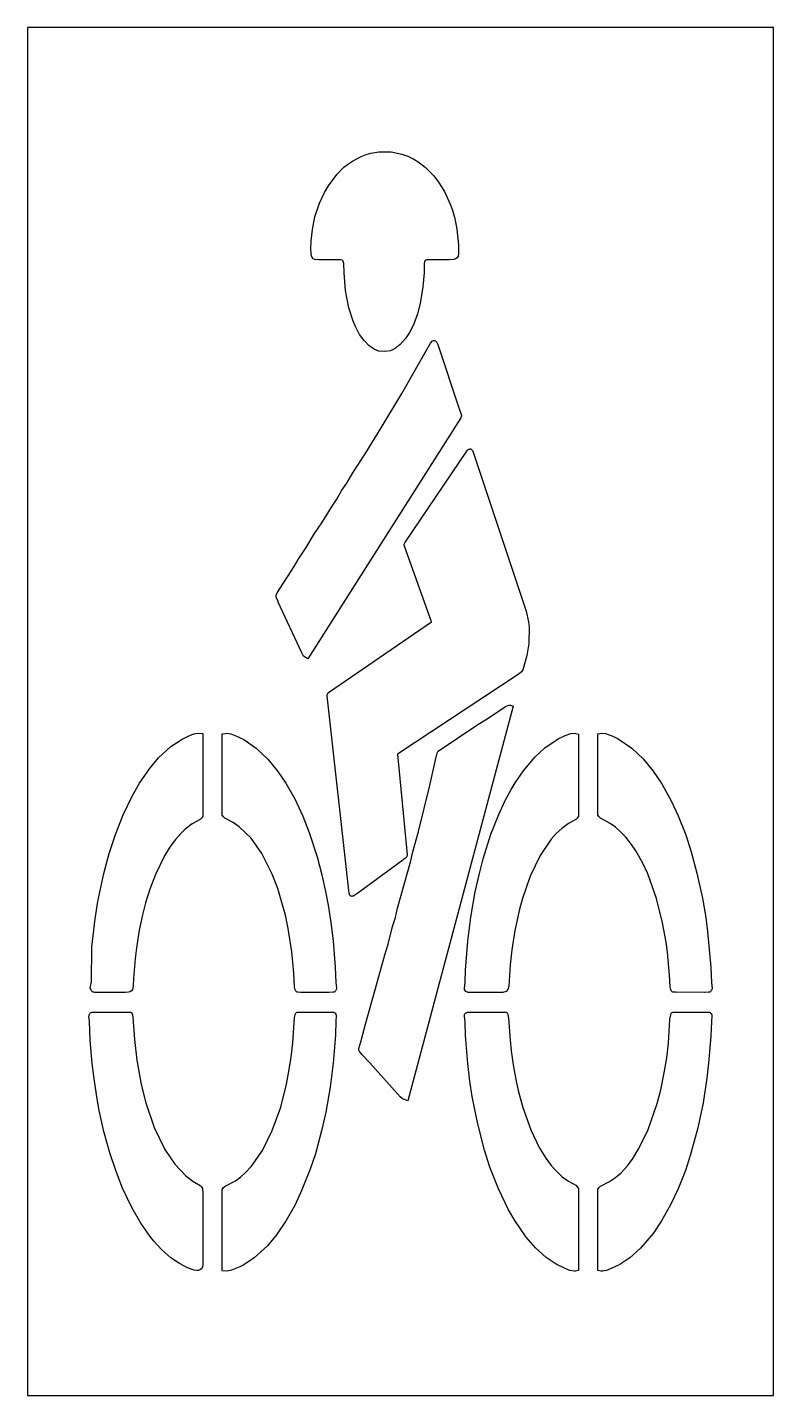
# Model space of a CAD drawing. Header units: inches. Extents: x 0 to 48, y 0 to 88.
import ezdxf

# ---------------------------------------------------------------- set-up
doc = ezdxf.new("R2010")
doc.units = ezdxf.units.IN
doc.header["$MEASUREMENT"] = 0
doc.layers.add('CUT', color=1, linetype='Continuous')

msp = doc.modelspace()

# ---------------------------------------------------------------- linework, layer by layer
at = {"layer": 'CUT'}
for points in [[(0, 0), (48, 0), (48, 88), (0, 88)], [(22.309, 67.3), (21.99, 67.515), (21.661, 67.851), (21.369, 68.254), (21.095, 68.768), (20.96, 69.101), (20.677, 69.972), (20.468, 71.069), (20.367, 72.204), (20.354, 72.807), (20.318, 72.965), (20.248, 73.028), (20.14, 73.049), (18.735, 73.053), (18.495, 73.075), (18.384, 73.123), (18.319, 73.19), (18.273, 73.302), (18.247, 73.457), (18.231, 73.752), (18.249, 74.278), (18.336, 75.007), (18.495, 75.816), (18.78, 76.686), (19.118, 77.385), (19.368, 77.816), (19.897, 78.529), (20.365, 79.002), (20.647, 79.226), (20.904, 79.39), (21.461, 79.7), (21.794, 79.834), (22.088, 79.911), (22.599, 79.999), (23.399, 80), (24.092, 79.849), (24.48, 79.711), (24.853, 79.527), (25.132, 79.347), (25.576, 79.015), (26.144, 78.447), (26.449, 78.051), (26.83, 77.439), (27.199, 76.632), (27.348, 76.244), (27.492, 75.715), (27.63, 75.017), (27.728, 74.02), (27.729, 73.442), (27.699, 73.289), (27.64, 73.183), (27.547, 73.111), (27.43, 73.073), (27.162, 73.052), (25.754, 73.051), (25.662, 73.039), (25.592, 73.003), (25.55, 72.936), (25.529, 72.819), (25.516, 72.216), (25.44, 71.303), (25.266, 70.242), (25.084, 69.577), (24.835, 68.875), (24.588, 68.378), (24.331, 67.984), (23.978, 67.595), (23.647, 67.346), (23.351, 67.206), (22.982, 67.144), (22.614, 67.183)], [(24.08, 64.458), (25.921, 67.679), (26.05, 67.831), (26.129, 67.865), (26.19, 67.866), (26.247, 67.845), (26.31, 67.785), (26.399, 67.601), (27.783, 63.468), (27.792, 63.431), (27.905, 63.092), (27.915, 63.046), (27.917, 63.005), (27.911, 62.965), (27.899, 62.926), (27.88, 62.89), (18.035, 47.379), (17.763, 47.562), (17.645, 47.763), (16.137, 51.039), (16.127, 51.071), (16.019, 51.308), (15.998, 51.383), (16, 51.461), (16.021, 51.528), (16.076, 51.622), (17.156, 53.331), (17.452, 53.833), (17.923, 54.544), (18.468, 55.447), (18.93, 56.14), (19.555, 57.152), (19.898, 57.657), (20.237, 58.23), (20.546, 58.691), (20.941, 59.36), (21.769, 60.643), (22.754, 62.241)], [(28.535, 60.875), (28.57, 60.858), (28.62, 60.815), (28.639, 60.787), (28.655, 60.753), (32.087, 50.463), (32.24, 49.767), (32.272, 49.418), (32.265, 48.365), (32.12, 47.608), (31.86, 46.685), (31.78, 46.548), (31.642, 46.423), (23.813, 41.26), (24.42, 34.785), (24.42, 34.738), (24.411, 34.693), (24.388, 34.64), (24.352, 34.595), (24.189, 34.471), (24.152, 34.438), (21.26, 32.326), (21.003, 32.142), (20.964, 32.123), (20.922, 32.113), (20.883, 32.112), (20.845, 32.119), (20.81, 32.133), (20.777, 32.153), (20.749, 32.18), (20.727, 32.211), (20.712, 32.246), (20.703, 32.284), (19.279, 45.005), (19.28, 45.064), (19.298, 45.125), (19.331, 45.179), (19.378, 45.223), (25.991, 49.772), (24.248, 54.633), (24.235, 54.695), (24.24, 54.762), (24.254, 54.806), (24.274, 54.841), (28.31, 60.803), (28.335, 60.832), (28.361, 60.853), (28.39, 60.869), (28.427, 60.881), (28.46, 60.886), (28.498, 60.884)], [(26.426, 41.45), (28.915, 43.116), (29.635, 43.57), (30.759, 44.322), (30.976, 44.404), (31.065, 44.4), (31.25, 44.34), (24.468, 18.957), (24.122, 19.081), (23.986, 19.209), (22.019, 21.399), (21.509, 21.949), (21.376, 22.107), (21.349, 22.144), (21.324, 22.209), (21.319, 22.277), (21.327, 22.323), (21.449, 22.759), (21.75, 23.882), (22.505, 26.563), (22.985, 28.352), (23.197, 29.042), (23.492, 30.165), (23.673, 30.748), (23.816, 31.341), (24.661, 34.387), (24.799, 34.982), (25.158, 36.286), (25.856, 39.161), (26.317, 41.175), (26.33, 41.204), (26.372, 41.376), (26.397, 41.418)], [(7.847, 40.31), (8.436, 41.011), (9.233, 41.742), (9.948, 42.218), (10.345, 42.416), (10.708, 42.553), (10.973, 42.608), (11.286, 42.583), (11.286, 37.26), (11.209, 37.148), (11.121, 37.061), (10.597, 36.766), (10.158, 36.428), (9.874, 36.164), (9.524, 35.77), (9.194, 35.324), (8.811, 34.712), (8.231, 33.514), (7.877, 32.583), (7.604, 31.686), (7.408, 30.912), (7.198, 29.929), (7.018, 28.799), (6.936, 28.124), (6.83, 26.823), (6.814, 26.358), (6.764, 26.131), (6.697, 26.032), (6.618, 25.979), (6.497, 25.945), (6.307, 25.933), (4.338, 25.938), (4.28, 25.942), (4.237, 25.953), (4.191, 25.975), (4.156, 26.003), (4.123, 26.041), (4.094, 26.117), (4.049, 26.214), (4.063, 26.324), (4.127, 26.612), (4.143, 28.853), (4.353, 30.671), (4.534, 31.788), (4.918, 33.576), (5.266, 34.874), (5.67, 36.098), (6.157, 37.357), (6.736, 38.556), (7.217, 39.396)], [(16.105, 32.619), (15.744, 33.548), (15.088, 34.864), (14.388, 35.863), (13.629, 36.593), (13.242, 36.861), (12.708, 37.13), (12.622, 37.219), (12.54, 37.334), (12.54, 42.557), (12.727, 42.595), (12.823, 42.606), (13.083, 42.558), (13.418, 42.437), (13.918, 42.197), (14.718, 41.648), (15.463, 40.942), (16.116, 40.15), (16.628, 39.389), (17.195, 38.375), (17.715, 37.27), (18.13, 36.215), (18.633, 34.661), (18.941, 33.488), (19.178, 32.421), (19.346, 31.539), (19.523, 30.425), (19.664, 29.25), (19.806, 27.561), (19.837, 26.568), (19.876, 26.197), (19.873, 26.149), (19.863, 26.108), (19.847, 26.069), (19.824, 26.033), (19.799, 26.006), (19.766, 25.98), (19.729, 25.959), (19.689, 25.946), (19.647, 25.939), (19.408, 25.938), (19.372, 25.933), (17.568, 25.937), (17.394, 25.941), (17.358, 25.945), (17.321, 25.96), (17.289, 25.985), (17.266, 26.013), (17.247, 26.073), (17.233, 26.107), (17.192, 26.281), (17.138, 27.175), (17.005, 28.548), (16.771, 30.034), (16.594, 30.899), (16.334, 31.856)], [(34.583, 42.448), (34.948, 42.576), (35.185, 42.608), (35.28, 42.591), (35.445, 42.546), (35.445, 37.26), (35.368, 37.146), (35.28, 37.057), (34.802, 36.796), (34.378, 36.484), (34.012, 36.144), (33.698, 35.793), (32.982, 34.737), (32.342, 33.413), (31.823, 31.919), (31.653, 31.281), (31.348, 29.921), (31.156, 28.682), (31.045, 27.701), (30.959, 26.345), (30.911, 26.114), (30.804, 25.99), (30.583, 25.937), (28.613, 25.933), (28.583, 25.937), (28.351, 25.937), (28.315, 25.941), (28.252, 25.961), (28.192, 26.001), (28.149, 26.052), (28.12, 26.117), (28.113, 26.153), (28.111, 26.195), (28.15, 26.565), (28.174, 27.366), (28.322, 29.22), (28.515, 30.767), (28.81, 32.401), (29.056, 33.503), (29.313, 34.516), (29.816, 36.103), (30.315, 37.365), (30.738, 38.269), (31.113, 38.976), (31.369, 39.405), (31.903, 40.182), (32.634, 41.054), (33.285, 41.656), (34.132, 42.234)], [(41.077, 29.16), (40.849, 30.417), (40.467, 31.965), (39.9, 33.56), (39.581, 34.238), (39.141, 35.036), (38.864, 35.451), (38.503, 35.908), (38.16, 36.271), (37.826, 36.564), (37.485, 36.799), (36.859, 37.132), (36.773, 37.221), (36.7, 37.335), (36.7, 42.557), (36.954, 42.607), (37.19, 42.575), (37.66, 42.409), (38.008, 42.24), (38.876, 41.642), (39.604, 40.959), (40.256, 40.166), (40.817, 39.339), (41.416, 38.25), (41.862, 37.294), (42.345, 36.06), (42.703, 34.98), (43.068, 33.601), (43.419, 32.004), (43.629, 30.756), (43.747, 29.842), (43.958, 27.531), (43.997, 26.568), (44.036, 26.189), (44.035, 26.143), (44.027, 26.104), (44.012, 26.067), (43.991, 26.033), (43.965, 26.003), (43.933, 25.978), (43.898, 25.959), (43.861, 25.946), (43.821, 25.939), (43.58, 25.938), (43.546, 25.933), (41.708, 25.939), (41.553, 25.941), (41.516, 25.946), (41.479, 25.961), (41.449, 25.983), (41.424, 26.015), (41.404, 26.074), (41.385, 26.113), (41.345, 26.289), (41.311, 27.034), (41.163, 28.513)], [(6.738, 24.551), (6.76, 24.496), (6.794, 24.346), (6.887, 22.908), (7.045, 21.566), (7.324, 20.007), (7.624, 18.827), (8.154, 17.248), (8.843, 15.824), (9.479, 14.881), (10.183, 14.136), (10.648, 13.787), (11.124, 13.522), (11.209, 13.429), (11.26, 13.314), (11.285, 12.99), (11.282, 8.411), (11.268, 8.286), (11.226, 8.187), (11.133, 8.107), (11.01, 8.055), (10.891, 8.041), (10.736, 8.062), (10.295, 8.222), (9.78, 8.494), (9.234, 8.873), (8.647, 9.382), (8.142, 9.935), (7.899, 10.239), (7.29, 11.1), (6.709, 12.106), (6.125, 13.334), (5.688, 14.469), (5.3, 15.617), (4.924, 16.996), (4.627, 18.335), (4.487, 19.094), (4.312, 20.226), (4.169, 21.36), (4.046, 22.866), (3.993, 24.089), (3.964, 24.405), (3.965, 24.453), (3.975, 24.499), (3.995, 24.542), (4.022, 24.581), (4.056, 24.614), (4.096, 24.639), (4.14, 24.656), (4.187, 24.664), (4.36, 24.67), (6.597, 24.671), (6.637, 24.664), (6.677, 24.646), (6.707, 24.619)], [(16.97, 21.77), (17.079, 22.682), (17.191, 24.314), (17.233, 24.499), (17.245, 24.556), (17.263, 24.596), (17.303, 24.638), (17.357, 24.662), (17.386, 24.665), (17.579, 24.666), (17.607, 24.671), (19.632, 24.669), (19.697, 24.658), (19.758, 24.631), (19.808, 24.588), (19.843, 24.539), (19.866, 24.476), (19.872, 24.416), (19.84, 24.104), (19.813, 23.188), (19.664, 21.374), (19.467, 19.838), (19.188, 18.229), (18.936, 17.108), (18.523, 15.561), (18.189, 14.56), (17.663, 13.227), (17.215, 12.273), (16.652, 11.258), (16.023, 10.342), (15.436, 9.64), (14.598, 8.869), (13.931, 8.421), (13.66, 8.282), (13.12, 8.066), (12.882, 8.014), (12.54, 8.032), (12.54, 13.263), (12.626, 13.376), (12.715, 13.463), (13.39, 13.824), (13.729, 14.063), (14.018, 14.322), (14.412, 14.751), (15.124, 15.776), (15.754, 17.044), (16.293, 18.561), (16.665, 20.029), (16.848, 20.968)], [(30.866, 24.61), (30.888, 24.575), (30.898, 24.543), (30.909, 24.494), (30.957, 24.279), (31.045, 22.867), (31.126, 22.173), (31.249, 21.265), (31.441, 20.225), (31.574, 19.616), (31.864, 18.532), (32.373, 17.094), (32.913, 15.969), (33.348, 15.262), (33.696, 14.795), (33.938, 14.528), (34.394, 14.082), (34.797, 13.789), (35.276, 13.528), (35.364, 13.437), (35.445, 13.323), (35.445, 8.048), (35.262, 8.01), (35.164, 8), (34.9, 8.049), (34.59, 8.167), (34.017, 8.447), (33.375, 8.883), (32.674, 9.514), (32.092, 10.184), (31.348, 11.255), (30.946, 11.948), (30.294, 13.298), (29.755, 14.687), (29.397, 15.796), (28.945, 17.575), (28.618, 19.24), (28.463, 20.233), (28.329, 21.352), (28.178, 23.165), (28.15, 24.047), (28.112, 24.414), (28.113, 24.456), (28.12, 24.491), (28.146, 24.551), (28.187, 24.602), (28.245, 24.643), (28.307, 24.665), (28.349, 24.669), (28.594, 24.672), (30.573, 24.668), (30.752, 24.666), (30.796, 24.658), (30.833, 24.64)], [(43.914, 24.633), (43.948, 24.609), (43.977, 24.579), (44.001, 24.544), (44.019, 24.506), (44.03, 24.459), (44.033, 24.411), (43.996, 24.073), (43.966, 23.116), (43.821, 21.372), (43.707, 20.421), (43.46, 18.828), (43.124, 17.229), (42.663, 15.507), (42.322, 14.48), (41.849, 13.297), (41.358, 12.276), (40.788, 11.232), (40.243, 10.428), (39.433, 9.478), (38.751, 8.868), (38.107, 8.435), (37.558, 8.169), (37.248, 8.05), (36.985, 8), (36.888, 8.011), (36.7, 8.049), (36.7, 13.27), (36.777, 13.381), (36.866, 13.465), (37.447, 13.765), (37.767, 13.98), (38.168, 14.317), (38.582, 14.765), (38.918, 15.206), (39.339, 15.889), (39.933, 17.112), (40.515, 18.79), (40.742, 19.674), (40.968, 20.768), (41.12, 21.731), (41.235, 22.669), (41.331, 24.218), (41.383, 24.489), (41.391, 24.527), (41.405, 24.577), (41.438, 24.622), (41.481, 24.651), (41.535, 24.664), (41.695, 24.668), (43.553, 24.673), (43.584, 24.668), (43.794, 24.668), (43.836, 24.663), (43.876, 24.652)]]:
    msp.add_lwpolyline(points, close=True, dxfattribs=at)

doc.saveas('drawing.dxf')
